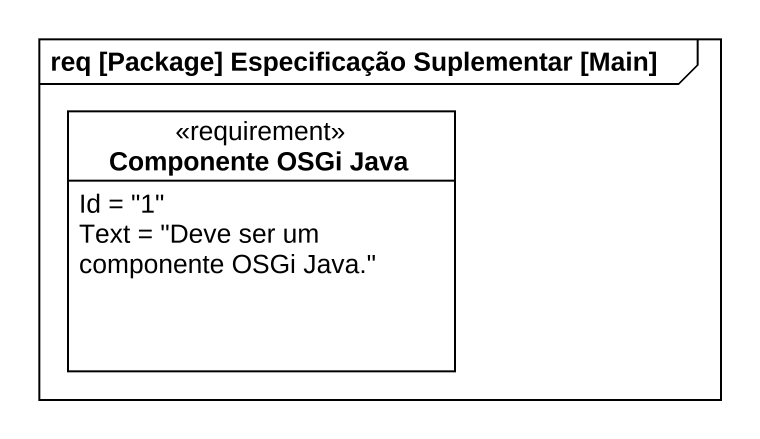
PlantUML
@startuml
mainframe req [Package] Especificação Suplementar [Main]
hide circle
hide empty members
class "Componente OSGi Java" as Componente_OSGi_Java <<requirement>> {
  Id = "1"
  Text = "Deve ser um componente OSGi Java."
}
@enduml
